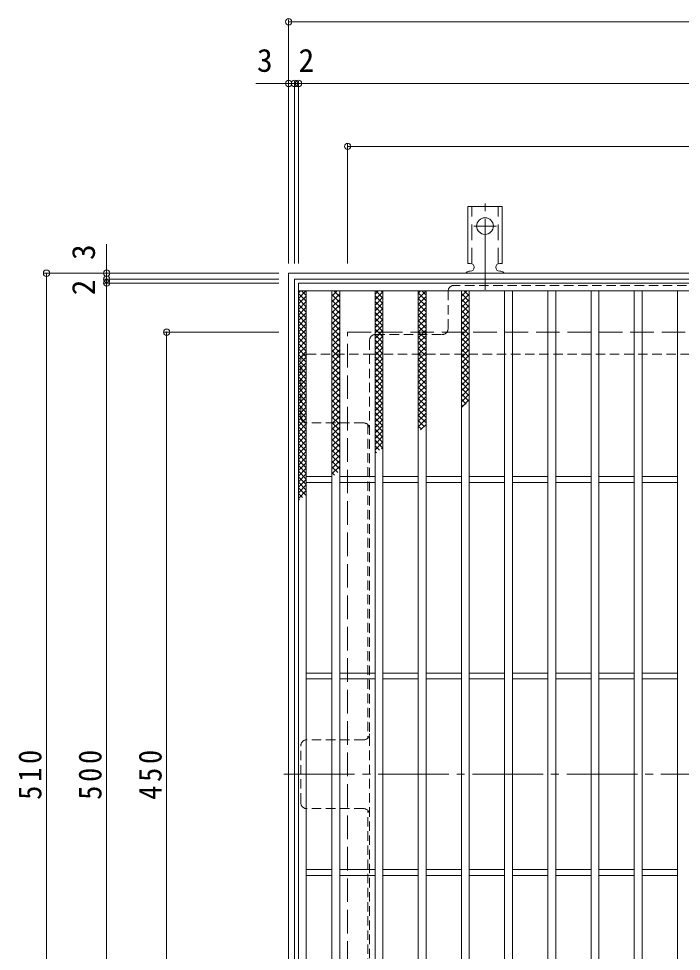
# Model space of a CAD drawing. Units: millimetres at full size, sheet at 1:4. Extents: x -887 to 1015, y -780 to 760.
# Drawn here: x -887.2 to -549.7, y 273 to 747.7 of the extents above; entities that cross this region are included whole.
import ezdxf
from ezdxf.enums import TextEntityAlignment as Align

# ---------------------------------------------------------------- set-up
doc = ezdxf.new("R2010")
doc.units = ezdxf.units.MM
doc.header["$LTSCALE"] = 4
doc.header["$PDMODE"] = 32
doc.header["$PDSIZE"] = 3.2
for name, pattern in [('CHAIN2', [12, 9, -1, 1, -1]), ('DASHED1', [1.8, 1.2, -0.6]), ('DASHED2', [3, 2, -1]), ('DASHED3', [4, 3, -1])]:
    doc.linetypes.add(name, pattern=pattern)
for name, color, linetype, lineweight in [('A-1_躯体', 2, 'Continuous', 9), ('A-2_仕上', 3, 'Continuous', 9), ('A-4_その他', 7, 'Continuous', 9), ('A-7_ハッチ', 2, 'Continuous', 9), ('A-9_ｸｳﾁｮｳｷ', 6, 'Continuous', 9), ('A-A_ﾊｯﾁ-ﾜｸ', 3, 'Continuous', 9)]:
    doc.layers.add(name, color=color, linetype=linetype, lineweight=lineweight)
doc.styles.add('ＭＳ ゴシック', font='')
doc.styles.get('ＭＳ ゴシック').set_extended_font_data('MS Gothic')

msp = doc.modelspace()

# ---------------------------------------------------------------- linework, layer by layer
at = {"layer": 'A-1_躯体'}
for points in [[(-749.713, 108.162), (-749.713, 618.162), (-239.713, 618.162)], [(-746.713, 111.162), (-746.713, 615.162), (-242.713, 615.162)]]:
    msp.add_lwpolyline(points, dxfattribs=at)
at = {"layer": 'A-1_躯体', "linetype": 'DASHED3'}
msp.add_lwpolyline([(-719.713, 138.162), (-719.713, 588.162), (-269.713, 588.162)], dxfattribs=at)
at = {"layer": 'A-2_仕上'}
for p, q in [((-744.713, 613.162), (-244.712, 613.162)), ((-744.713, 113.162), (-744.713, 613.162)), ((-744.713, 609.162), (-244.712, 609.162)), ((-740.713, 117.162), (-740.713, 609.162)), ((-727.714, 117.162), (-727.714, 609.162)), ((-723.714, 117.162), (-723.714, 609.162)), ((-705.714, 117.162), (-705.714, 609.162)), ((-701.714, 117.162), (-701.714, 609.162)), ((-683.714, 117.162), (-683.714, 609.162)), ((-679.714, 117.162), (-679.714, 609.162)), ((-661.714, 117.162), (-661.714, 609.162)), ((-657.714, 117.162), (-657.714, 609.162)), ((-639.713, 117.162), (-639.713, 609.162)), ((-635.714, 117.162), (-635.714, 609.162)), ((-617.713, 117.162), (-617.713, 609.162)), ((-613.713, 117.162), (-613.713, 609.162)), ((-595.713, 117.162), (-595.713, 609.162)), ((-591.713, 117.162), (-591.713, 609.162)), ((-573.713, 117.162), (-573.713, 609.162)), ((-569.713, 117.162), (-569.713, 609.162)), ((-551.713, 117.162), (-551.713, 609.162)), ((-740.713, 514.662), (-727.714, 514.662)), ((-723.714, 514.662), (-705.714, 514.662)), ((-701.714, 514.662), (-683.714, 514.662)), ((-679.714, 514.662), (-661.714, 514.662)), ((-657.714, 514.662), (-639.713, 514.662)), ((-635.714, 514.662), (-617.713, 514.662)), ((-613.713, 514.662), (-595.713, 514.662)), ((-591.713, 514.662), (-573.713, 514.662)), ((-569.713, 514.662), (-551.713, 514.662)), ((-740.713, 511.662), (-727.714, 511.662)), ((-723.714, 511.662), (-705.714, 511.662)), ((-701.714, 511.662), (-683.714, 511.662)), ((-679.714, 511.662), (-661.714, 511.662)), ((-657.714, 511.662), (-639.713, 511.662)), ((-635.714, 511.662), (-617.713, 511.662)), ((-613.713, 511.662), (-595.713, 511.662)), ((-591.713, 511.662), (-573.713, 511.662)), ((-569.713, 511.662), (-551.713, 511.662)), ((-740.713, 414.662), (-727.714, 414.662)), ((-723.714, 414.662), (-705.714, 414.662)), ((-701.714, 414.662), (-683.714, 414.662)), ((-679.714, 414.662), (-661.714, 414.662)), ((-657.714, 414.662), (-639.713, 414.662)), ((-635.714, 414.662), (-617.713, 414.662)), ((-613.713, 414.662), (-595.713, 414.662)), ((-591.713, 414.662), (-573.713, 414.662)), ((-569.713, 414.662), (-551.713, 414.662)), ((-740.713, 411.662), (-727.714, 411.662)), ((-723.714, 411.662), (-705.714, 411.662)), ((-701.714, 411.662), (-683.714, 411.662)), ((-679.714, 411.662), (-661.714, 411.662)), ((-657.714, 411.662), (-639.713, 411.662)), ((-635.714, 411.662), (-617.713, 411.662)), ((-613.713, 411.662), (-595.713, 411.662)), ((-591.713, 411.662), (-573.713, 411.662)), ((-569.713, 411.662), (-551.713, 411.662)), ((-740.713, 314.662), (-727.714, 314.662)), ((-723.714, 314.662), (-705.714, 314.662)), ((-701.714, 314.662), (-683.714, 314.662)), ((-679.714, 314.662), (-661.714, 314.662)), ((-657.714, 314.662), (-639.713, 314.662)), ((-635.714, 314.662), (-617.713, 314.662)), ((-613.713, 314.662), (-595.713, 314.662)), ((-591.713, 314.662), (-573.713, 314.662)), ((-569.713, 314.662), (-551.713, 314.662)), ((-740.713, 311.662), (-727.714, 311.662)), ((-723.714, 311.662), (-705.714, 311.662)), ((-701.714, 311.662), (-683.714, 311.662)), ((-679.714, 311.662), (-661.714, 311.662)), ((-657.714, 311.662), (-639.713, 311.662)), ((-635.714, 311.662), (-617.713, 311.662)), ((-613.713, 311.662), (-595.713, 311.662)), ((-591.713, 311.662), (-573.713, 311.662)), ((-569.713, 311.662), (-551.713, 311.662))]:
    msp.add_line(p, q, dxfattribs=at)
at = {"layer": 'A-4_その他'}
for p, q in [((-749.713, 747.325), (-749.713, 623.162)), ((-749.713, 746.125), (-239.713, 746.125)), ((-766.393, 714.737), (-746.713, 714.737)), ((-746.713, 715.937), (-746.713, 623.162)), ((-746.713, 714.737), (-744.713, 714.737)), ((-744.713, 715.937), (-744.713, 623.162)), ((-744.713, 714.737), (-244.713, 714.737)), ((-719.713, 683.941), (-719.713, 623.162)), ((-719.713, 682.741), (-269.713, 682.741)), ((-842.449, 632.926), (-842.449, 615.162)), ((-874.254, 618.162), (-754.713, 618.162)), ((-873.054, 618.162), (-873.054, 108.162)), ((-843.649, 615.162), (-754.713, 615.162)), ((-843.649, 613.162), (-754.713, 613.162)), ((-842.449, 615.162), (-842.449, 613.162)), ((-842.449, 613.162), (-842.449, 113.162)), ((-813.044, 588.162), (-754.713, 588.162)), ((-811.844, 588.162), (-811.844, 138.162))]:
    msp.add_line(p, q, dxfattribs=at)
for p in [(-749.713, 746.125), (-749.713, 714.737), (-746.713, 714.737), (-744.713, 714.737), (-719.713, 682.741), (-873.054, 618.162), (-842.449, 618.162), (-842.449, 615.162), (-842.449, 613.162), (-811.844, 588.162)]:
    msp.add_point(p, dxfattribs=at)
at = {"layer": 'A-7_ハッチ', "linetype": 'DASHED1'}
for p, q in [((-668.512, 589.966), (-668.512, 608.966)), ((-323.914, 611.966), (-665.512, 611.966)), ((-708.513, 583.966), (-708.513, 142.359)), ((-705.513, 586.966), (-671.512, 586.966)), ((-740.516, 576.966), (-708.513, 576.966)), ((-708.513, 576.966), (-280.913, 576.966)), ((-743.516, 544.965), (-743.516, 573.966)), ((-711.513, 541.965), (-740.516, 541.965)), ((-709.313, 541.004), (-709.313, 381.623)), ((-711.513, 380.663), (-740.516, 380.663)), ((-743.516, 348.662), (-743.516, 377.663)), ((-711.513, 345.662), (-740.516, 345.662)), ((-709.313, 185.32), (-709.313, 344.701))]:
    msp.add_line(p, q, dxfattribs=at)
at = {"layer": 'A-7_ハッチ', "linetype": 'CHAIN2'}
msp.add_line((-236.116, 363.162), (-753.31, 363.162), dxfattribs=at)
at = {"layer": 'A-7_ハッチ', "linetype": 'DASHED1'}
for centre, start, end in [((-665.512, 608.966), 90, 180), ((-671.512, 589.966), 270, 0), ((-705.513, 583.966), 90, 180), ((-740.516, 573.966), 90, 180), ((-740.516, 544.965), 180, 270), ((-711.513, 538.965), 0, 90), ((-740.516, 377.663), 90, 180), ((-711.513, 383.663), 270, 0), ((-740.516, 348.662), 180, 270), ((-711.513, 342.662), 0, 90)]:
    msp.add_arc(centre, 3, start, end, dxfattribs=at)
at = {"layer": 'A-9_ｸｳﾁｮｳｷ'}
for p, q in [((-744.713, 605.371), (-740.923, 609.162)), ((-744.713, 608.2), (-743.751, 609.162)), ((-744.713, 607.922), (-740.713, 603.923)), ((-743.124, 609.162), (-740.713, 606.751)), ((-727.714, 606.486), (-725.038, 609.163)), ((-727.714, 603.658), (-723.714, 607.658)), ((-726.726, 609.163), (-723.714, 606.15)), ((-723.898, 609.163), (-723.714, 608.979)), ((-705.714, 607.554), (-704.105, 609.163)), ((-705.714, 604.726), (-701.713, 608.726)), ((-705.374, 609.163), (-701.713, 605.503)), ((-702.545, 609.163), (-701.713, 608.331)), ((-683.714, 607.946), (-682.497, 609.163)), ((-683.714, 605.117), (-679.713, 609.117)), ((-683.714, 608.178), (-679.713, 604.178)), ((-681.869, 609.163), (-679.713, 607.006)), ((-661.714, 606.413), (-658.964, 609.163)), ((-661.714, 607.758), (-657.713, 603.758)), ((-660.29, 609.163), (-657.713, 606.587)), ((-744.713, 602.543), (-740.713, 606.543)), ((-744.713, 605.094), (-740.713, 601.094)), ((-744.713, 599.715), (-740.713, 603.714)), ((-727.714, 607.323), (-723.714, 603.322)), ((-727.714, 600.83), (-723.714, 604.829)), ((-727.714, 604.493), (-723.714, 600.494)), ((-705.714, 606.674), (-701.713, 602.674)), ((-705.714, 601.897), (-701.713, 605.898)), ((-705.714, 603.846), (-701.713, 599.846)), ((-705.714, 599.069), (-701.713, 603.069)), ((-683.714, 602.289), (-679.713, 606.289)), ((-683.714, 605.35), (-679.713, 601.35)), ((-683.714, 599.46), (-679.713, 603.46)), ((-661.714, 603.585), (-657.713, 607.584)), ((-661.714, 604.93), (-657.713, 600.93)), ((-661.714, 600.756), (-657.713, 604.756)), ((-744.713, 602.266), (-740.713, 598.266)), ((-744.713, 596.886), (-740.713, 600.886)), ((-744.713, 599.438), (-740.713, 595.438)), ((-727.714, 598.001), (-723.714, 602.001)), ((-727.714, 601.665), (-723.714, 597.665)), ((-727.714, 595.173), (-723.714, 599.173)), ((-727.714, 598.837), (-723.714, 594.837)), ((-705.714, 601.017), (-701.713, 597.017)), ((-705.714, 596.241), (-701.713, 600.24)), ((-705.714, 598.189), (-701.713, 594.189)), ((-683.714, 602.521), (-679.713, 598.521)), ((-683.714, 596.632), (-679.713, 600.632)), ((-683.714, 599.693), (-679.713, 595.693)), ((-661.714, 602.101), (-657.713, 598.101)), ((-661.714, 597.927), (-657.713, 601.928)), ((-661.714, 599.273), (-657.713, 595.273)), ((-661.714, 595.099), (-657.713, 599.099)), ((-744.713, 594.058), (-740.713, 598.058)), ((-744.713, 596.609), (-740.713, 592.609)), ((-744.713, 591.229), (-740.713, 595.23)), ((-744.713, 593.781), (-740.713, 589.78)), ((-727.714, 592.344), (-723.714, 596.344)), ((-727.714, 596.008), (-723.714, 592.009)), ((-727.714, 589.516), (-723.714, 593.516)), ((-705.714, 593.412), (-701.713, 597.412)), ((-705.714, 595.36), (-701.713, 591.36)), ((-705.714, 590.584), (-701.713, 594.584)), ((-683.714, 593.804), (-679.713, 597.804)), ((-683.714, 596.865), (-679.713, 592.865)), ((-683.714, 590.975), (-679.713, 594.975)), ((-683.714, 594.036), (-679.713, 590.037)), ((-661.714, 596.444), (-657.713, 592.445)), ((-661.714, 592.271), (-657.713, 596.271)), ((-661.714, 593.616), (-657.713, 589.616)), ((-661.714, 589.442), (-657.713, 593.442)), ((-744.713, 588.401), (-740.713, 592.401)), ((-744.713, 590.953), (-740.713, 586.952)), ((-744.713, 585.572), (-740.713, 589.572)), ((-727.714, 593.18), (-723.714, 589.18)), ((-727.714, 586.687), (-723.714, 590.688)), ((-727.714, 590.352), (-723.714, 586.352)), ((-705.714, 592.532), (-701.713, 588.532)), ((-705.714, 587.755), (-701.713, 591.755)), ((-705.714, 589.704), (-701.713, 585.704)), ((-705.714, 584.927), (-701.713, 588.927)), ((-683.714, 588.147), (-679.713, 592.146)), ((-683.714, 591.208), (-679.713, 587.207)), ((-683.714, 585.318), (-679.713, 589.318)), ((-661.714, 590.788), (-657.713, 586.787)), ((-661.714, 586.614), (-657.713, 590.614)), ((-744.713, 588.124), (-740.713, 584.124)), ((-744.713, 582.744), (-740.713, 586.744)), ((-744.713, 585.295), (-740.713, 581.296)), ((-744.713, 579.916), (-740.713, 583.916)), ((-727.714, 583.859), (-723.714, 587.86)), ((-727.714, 587.523), (-723.714, 583.523)), ((-727.714, 581.031), (-723.714, 585.03)), ((-727.714, 584.695), (-723.714, 580.695)), ((-705.714, 586.876), (-701.713, 582.875)), ((-705.714, 582.098), (-701.713, 586.099)), ((-705.714, 584.047), (-701.713, 580.047)), ((-683.714, 588.38), (-679.713, 584.379)), ((-683.714, 582.49), (-679.713, 586.49)), ((-683.714, 585.551), (-679.713, 581.551)), ((-661.714, 587.96), (-657.713, 583.959)), ((-661.714, 583.786), (-657.713, 587.785)), ((-661.714, 585.131), (-657.713, 581.131)), ((-661.714, 580.957), (-657.713, 584.957)), ((-744.713, 582.467), (-740.713, 578.467)), ((-744.713, 577.088), (-740.713, 581.087)), ((-744.713, 579.639), (-740.713, 575.639)), ((-727.714, 578.202), (-723.714, 582.202)), ((-727.714, 581.866), (-723.714, 577.866)), ((-727.714, 575.374), (-723.714, 579.374)), ((-705.714, 579.27), (-701.713, 583.27)), ((-705.714, 581.218), (-701.713, 577.218)), ((-705.714, 576.442), (-701.713, 580.441)), ((-683.714, 579.661), (-679.713, 583.661)), ((-683.714, 582.722), (-679.713, 578.723)), ((-683.714, 576.833), (-679.713, 580.833)), ((-683.714, 579.894), (-679.713, 575.894)), ((-661.714, 582.302), (-657.713, 578.302)), ((-661.714, 578.128), (-657.713, 582.129)), ((-661.714, 579.474), (-657.713, 575.474)), ((-661.714, 575.3), (-657.713, 579.3)), ((-744.713, 574.258), (-740.713, 578.259)), ((-744.713, 576.81), (-740.713, 572.81)), ((-744.713, 571.43), (-740.713, 575.431)), ((-727.714, 579.038), (-723.714, 575.038)), ((-727.714, 572.546), (-723.714, 576.545)), ((-727.714, 576.21), (-723.714, 572.21)), ((-705.714, 578.39), (-701.713, 574.39)), ((-705.714, 573.613), (-701.713, 577.613)), ((-705.714, 575.561), (-701.713, 571.562)), ((-705.714, 570.785), (-701.713, 574.785)), ((-683.714, 574.005), (-679.713, 578.005)), ((-683.714, 577.066), (-679.713, 573.066)), ((-683.714, 571.176), (-679.713, 575.176)), ((-661.714, 576.646), (-657.713, 572.646)), ((-661.714, 572.472), (-657.713, 576.472)), ((-744.713, 573.982), (-740.713, 569.981)), ((-744.713, 568.602), (-740.713, 572.602)), ((-744.713, 571.153), (-740.713, 567.153)), ((-744.713, 565.773), (-740.713, 569.773)), ((-727.714, 569.717), (-723.714, 573.717)), ((-727.714, 573.381), (-723.714, 569.381)), ((-727.714, 566.888), (-723.714, 570.889)), ((-727.714, 570.553), (-723.714, 566.553)), ((-705.714, 572.733), (-701.713, 568.733)), ((-705.714, 567.957), (-701.713, 571.956)), ((-705.714, 569.905), (-701.713, 565.905)), ((-683.714, 574.237), (-679.713, 570.237)), ((-683.714, 568.348), (-679.713, 572.348)), ((-683.714, 571.409), (-679.713, 567.409)), ((-661.714, 573.817), (-657.713, 569.817)), ((-661.714, 569.643), (-657.713, 573.644)), ((-661.714, 570.989), (-657.713, 566.988)), ((-661.714, 566.815), (-657.713, 570.815)), ((-744.713, 568.325), (-740.713, 564.325)), ((-744.713, 562.945), (-740.713, 566.945)), ((-744.713, 565.497), (-740.713, 561.497)), ((-727.714, 564.06), (-723.714, 568.06)), ((-727.714, 567.725), (-723.714, 563.724)), ((-727.714, 561.232), (-723.714, 565.232)), ((-727.714, 564.896), (-723.714, 560.896)), ((-705.714, 565.128), (-701.713, 569.128)), ((-705.714, 567.077), (-701.713, 563.076)), ((-705.714, 562.299), (-701.713, 566.3)), ((-683.714, 565.519), (-679.713, 569.519)), ((-683.714, 568.58), (-679.713, 564.58)), ((-683.714, 562.691), (-679.713, 566.691)), ((-683.714, 565.752), (-679.713, 561.752)), ((-661.714, 568.161), (-657.713, 564.16)), ((-661.714, 563.987), (-657.713, 567.986)), ((-661.714, 565.332), (-657.713, 561.332)), ((-661.714, 561.158), (-657.713, 565.158)), ((-744.713, 560.117), (-740.713, 564.117)), ((-744.713, 562.668), (-740.713, 558.668)), ((-744.713, 557.289), (-740.713, 561.288)), ((-727.714, 558.403), (-723.714, 562.403)), ((-727.714, 562.067), (-723.714, 558.067)), ((-705.714, 564.248), (-701.713, 560.248)), ((-705.714, 559.471), (-701.713, 563.471)), ((-705.714, 561.419), (-701.713, 557.419)), ((-705.714, 556.643), (-701.713, 560.642)), ((-683.714, 559.863), (-679.713, 563.862)), ((-683.714, 562.924), (-679.713, 558.924)), ((-683.714, 557.034), (-679.713, 561.034)), ((-661.714, 562.503), (-657.713, 558.503)), ((-661.714, 558.33), (-657.713, 562.33)), ((-744.713, 559.84), (-740.713, 555.84)), ((-744.713, 554.46), (-740.713, 558.46)), ((-744.713, 557.011), (-740.713, 553.012)), ((-744.713, 551.631), (-740.713, 555.632)), ((-727.714, 555.575), (-723.714, 559.575)), ((-727.714, 559.239), (-723.714, 555.239)), ((-727.714, 552.747), (-723.714, 556.747)), ((-727.714, 556.411), (-723.714, 552.411)), ((-705.714, 558.591), (-701.713, 554.591)), ((-705.714, 553.814), (-701.713, 557.814)), ((-705.714, 555.763), (-701.713, 551.763)), ((-683.714, 560.095), (-679.713, 556.095)), ((-683.714, 554.205), (-679.713, 558.206)), ((-683.714, 557.267), (-679.713, 553.267)), ((-661.714, 559.675), (-657.713, 555.675)), ((-661.714, 555.501), (-657.713, 559.501)), ((-661.714, 556.847), (-657.713, 552.847)), ((-661.714, 552.673), (-657.713, 556.673)), ((-744.713, 554.183), (-740.713, 550.183)), ((-744.713, 548.803), (-740.713, 552.803)), ((-744.713, 551.354), (-740.713, 547.354)), ((-727.714, 549.918), (-723.714, 553.918)), ((-727.714, 553.582), (-723.714, 549.583)), ((-727.714, 547.089), (-723.714, 551.09)), ((-727.714, 550.754), (-723.714, 546.753)), ((-705.714, 550.986), (-701.713, 554.986)), ((-705.714, 552.934), (-701.713, 548.934)), ((-705.714, 548.158), (-701.713, 552.157)), ((-683.714, 551.377), (-679.713, 555.378)), ((-683.714, 554.438), (-679.713, 550.438)), ((-683.714, 548.549), (-679.713, 552.549)), ((-683.714, 551.61), (-679.713, 547.61)), ((-661.714, 554.018), (-659.257, 551.562)), ((-661.714, 549.844), (-657.713, 553.845)), ((-661.714, 551.19), (-660.846, 550.322)), ((-744.713, 545.975), (-740.713, 549.974)), ((-744.713, 548.526), (-740.713, 544.526)), ((-744.713, 543.146), (-740.713, 547.146)), ((-727.714, 544.261), (-723.714, 548.261)), ((-727.714, 547.925), (-723.714, 543.925)), ((-705.714, 550.106), (-701.713, 546.106)), ((-705.714, 545.329), (-701.713, 549.329)), ((-705.714, 547.278), (-701.713, 543.277)), ((-705.714, 542.5), (-701.713, 546.501)), ((-683.714, 545.72), (-679.713, 549.72)), ((-683.714, 548.781), (-679.713, 544.781)), ((-683.714, 542.892), (-679.713, 546.892)), ((-683.714, 545.953), (-679.713, 541.953)), ((-744.713, 545.698), (-740.713, 541.698)), ((-744.713, 540.318), (-740.713, 544.318)), ((-744.713, 542.869), (-740.713, 538.869)), ((-744.713, 537.49), (-740.713, 541.489)), ((-727.714, 541.433), (-723.714, 545.433)), ((-727.714, 545.097), (-723.714, 541.097)), ((-727.714, 538.604), (-723.714, 542.604)), ((-727.714, 542.268), (-723.714, 538.269)), ((-705.714, 544.449), (-701.713, 540.449)), ((-705.714, 539.672), (-701.713, 543.672)), ((-705.714, 541.62), (-701.713, 537.62)), ((-683.714, 540.064), (-679.713, 544.064)), ((-683.714, 543.125), (-680.552, 539.963)), ((-682.531, 538.418), (-679.713, 541.235)), ((-744.713, 540.041), (-740.713, 536.041)), ((-744.713, 534.661), (-740.713, 538.661)), ((-744.713, 537.212), (-740.713, 533.213)), ((-727.714, 535.776), (-723.714, 539.776)), ((-727.714, 539.44), (-723.714, 535.44)), ((-727.714, 532.948), (-723.714, 536.948)), ((-727.714, 536.612), (-723.714, 532.612)), ((-705.714, 536.844), (-701.713, 540.843)), ((-705.714, 538.792), (-701.713, 534.792)), ((-705.714, 534.015), (-701.713, 538.015)), ((-683.714, 540.296), (-682.14, 538.723)), ((-744.713, 531.832), (-740.713, 535.833)), ((-744.713, 534.384), (-740.713, 530.384)), ((-744.713, 529.004), (-740.713, 533.004)), ((-727.714, 530.119), (-723.714, 534.119)), ((-727.714, 533.783), (-723.714, 529.784)), ((-705.714, 535.964), (-701.713, 531.964)), ((-705.714, 531.187), (-701.713, 535.187)), ((-705.714, 533.135), (-701.846, 529.268)), ((-705.714, 528.359), (-701.713, 532.358)), ((-744.713, 531.555), (-740.713, 527.555)), ((-744.713, 526.176), (-740.713, 530.176)), ((-744.713, 528.727), (-740.713, 524.727)), ((-744.713, 523.347), (-740.713, 527.347)), ((-727.714, 527.29), (-723.714, 531.291)), ((-727.714, 530.955), (-723.714, 526.954)), ((-727.714, 524.462), (-723.714, 528.462)), ((-727.714, 528.127), (-723.714, 524.126)), ((-705.714, 530.307), (-703.435, 528.028)), ((-705.714, 527.479), (-705.023, 526.788)), ((-702.436, 528.808), (-701.713, 529.53)), ((-744.713, 525.899), (-740.713, 521.899)), ((-744.713, 520.519), (-740.713, 524.519)), ((-744.713, 523.071), (-740.713, 519.07)), ((-727.714, 521.634), (-723.714, 525.634)), ((-727.714, 525.298), (-723.714, 521.298)), ((-727.714, 518.806), (-723.714, 522.805)), ((-727.714, 522.469), (-723.714, 518.47)), ((-744.713, 517.691), (-740.713, 521.69)), ((-744.713, 520.242), (-740.713, 516.242)), ((-744.713, 514.862), (-740.713, 518.862)), ((-727.714, 515.977), (-723.714, 519.977)), ((-727.714, 519.641), (-724.73, 516.657)), ((-744.713, 517.413), (-740.713, 513.413)), ((-744.713, 512.033), (-740.713, 516.034)), ((-744.713, 514.585), (-740.713, 510.585)), ((-744.713, 509.205), (-740.713, 513.205)), ((-727.714, 516.813), (-726.318, 515.417)), ((-744.713, 511.757), (-740.713, 507.757)), ((-744.713, 506.377), (-740.713, 510.377)), ((-744.713, 508.928), (-741.023, 505.238)), ((-744.713, 503.548), (-740.713, 507.548)), ((-744.713, 506.1), (-742.611, 503.998)), ((-744.713, 503.272), (-744.199, 502.758))]:
    msp.add_line(p, q, dxfattribs=at)
at = {"layer": 'A-A_ﾊｯﾁ-ﾜｸ', "color": 7, "linetype": 'CHAIN2'}
for p, q in [((-649.713, 609.694), (-649.713, 657.095)), ((-655.489, 642.162), (-643.937, 642.162))]:
    msp.add_line(p, q, dxfattribs=at)
at = {"layer": 'A-A_ﾊｯﾁ-ﾜｸ'}
for p, q in [((-658.463, 623.162), (-658.463, 652.162)), ((-640.963, 652.162), (-658.463, 652.162)), ((-640.963, 623.162), (-640.963, 652.162)), ((-658.463, 623.162), (-657.213, 623.162)), ((-640.963, 623.162), (-642.213, 623.162)), ((-657.713, 619.162), (-657.213, 619.162)), ((-642.218, 619.162), (-641.704, 619.162))]:
    msp.add_line(p, q, dxfattribs=at)
at = {"layer": 'A-A_ﾊｯﾁ-ﾜｸ', "linetype": 'DASHED2'}
for p, q in [((-656.463, 623.016), (-656.463, 652.162)), ((-642.963, 623.016), (-642.963, 652.162))]:
    msp.add_line(p, q, dxfattribs=at)
at = {"layer": 'A-A_ﾊｯﾁ-ﾜｸ'}
msp.add_circle((-649.713, 642.162), 4.25, dxfattribs=at)
for centre, start, end in [((-657.213, 621.162), 270, 90), ((-642.213, 621.162), 90, 269.86671), ((-657.713, 617.162), 90.27597, 150.00049), ((-641.713, 617.162), 29.99928, 89.75838)]:
    msp.add_arc(centre, 2, start, end, dxfattribs=at)

# ---------------------------------------------------------------- texts
at = {"layer": 'A-4_その他', "color": 2, "style": 'ＭＳ ゴシック'}
for s, p in [('3', (-765.842, 717.137)), ('2', (-744.671, 717.137))]:
    msp.add_text(s, height=11.73, dxfattribs=at).set_placement(p, align=Align.BOTTOM_LEFT)
for s, p in [('3', (-844.849, 624.887)), ('2', (-844.849, 606.926))]:
    msp.add_text(s, height=11.73, rotation=90, dxfattribs=at).set_placement(p, align=Align.BOTTOM_LEFT)
at = {"layer": 'A-4_その他', "color": 2, "char_height": 11.73, "attachment_point": 7, "rotation": 90, "style": 'ＭＳ ゴシック'}
for s, insert in [('\\T1.27;\\W0.9;510', (-875.454, 350.162)), ('\\T1.27;\\W0.9;500', (-844.849, 350.162)), ('\\T1.27;\\W0.9;450', (-814.244, 350.162))]:
    msp.add_mtext(s, dxfattribs=dict(at, insert=insert))

doc.saveas('drawing.dxf')
